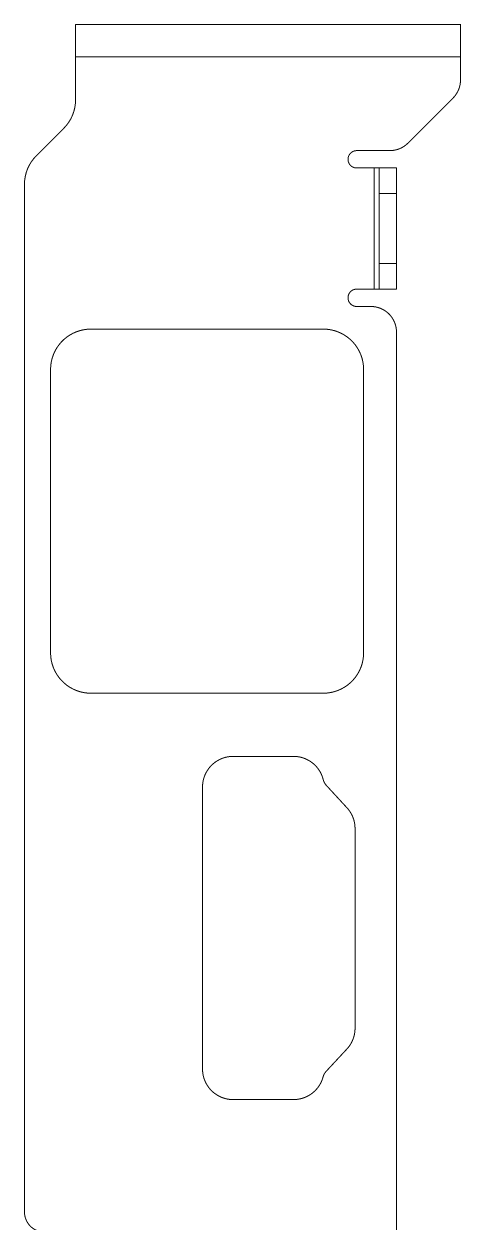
# Model space of a CAD drawing. Header units: millimetres. Extents: x 178 to 562, y 241 to 450.
# Drawn here: x 394.7 to 416.3, y 317.3 to 376.7 of the extents above; entities that cross this region are included whole.
import ezdxf

# ---------------------------------------------------------------- set-up
doc = ezdxf.new("R2010")
doc.units = ezdxf.units.MM
doc.layers.add('Mechanical1', color=6, linetype='Continuous')

msp = doc.modelspace()

# ---------------------------------------------------------------- linework, layer by layer
at = {"layer": 'Mechanical1', "const_width": 0.05}
for points in [[(397.226, 375.043), (397.226, 376.639)], [(397.226, 376.639), (416.286, 376.639)], [(416.286, 375.043), (416.286, 376.639)], [(397.226, 375.043), (416.286, 375.043)], [(397.226, 372.908), (397.226, 375.043)], [(416.286, 373.89), (416.286, 375.043)], [(413.683, 370.761), (415.914, 372.992)], [(395.282, 370.135), (396.641, 371.494)], [(411.146, 370.389), (412.785, 370.389)], [(411.146, 369.529), (412.006, 369.529)], [(412.006, 363.529), (412.006, 369.529)], [(412.006, 369.529), (412.256, 369.529)], [(412.256, 369.529), (413.116, 369.529)], [(412.256, 368.259), (412.256, 369.529)], [(413.116, 368.259), (413.116, 369.529)], [(394.696, 317.812), (394.696, 368.721)], [(412.256, 364.799), (412.256, 368.259)], [(412.256, 368.259), (413.116, 368.259)], [(413.116, 364.799), (413.116, 368.259)], [(412.256, 363.529), (412.256, 364.799)], [(412.256, 364.799), (413.116, 364.799)], [(413.116, 363.529), (413.116, 364.799)], [(411.146, 363.529), (412.006, 363.529)], [(412.006, 363.529), (412.256, 363.529)], [(412.256, 363.529), (413.116, 363.529)], [(411.146, 362.669), (411.846, 362.669)], [(397.988, 361.549), (409.488, 361.549)], [(413.116, 286.259), (413.116, 361.399)], [(395.988, 345.509), (395.988, 359.549)], [(411.488, 345.509), (411.488, 359.549)], [(397.988, 343.509), (409.488, 343.509)], [(404.413, 340.25), (404.437, 340.26)], [(404.437, 340.26), (404.459, 340.27)], [(404.459, 340.27), (404.481, 340.278)], [(404.852, 340.37), (404.877, 340.373)], [(404.877, 340.373), (404.899, 340.374)], [(404.899, 340.374), (404.92, 340.376)], [(404.92, 340.376), (404.94, 340.377)], [(404.94, 340.377), (404.958, 340.378)], [(404.958, 340.378), (404.976, 340.379)], [(404.976, 340.379), (404.992, 340.379)], [(404.992, 340.379), (405.007, 340.379)], [(405.007, 340.379), (405.023, 340.379)], [(405.023, 340.379), (408.021, 340.379)], [(408.021, 340.379), (408.042, 340.379)], [(408.042, 340.379), (408.064, 340.379)], [(408.064, 340.379), (408.085, 340.378)], [(408.085, 340.378), (408.108, 340.377)], [(408.879, 340.112), (408.9, 340.097)], [(408.9, 340.097), (408.918, 340.084)], [(408.918, 340.084), (408.937, 340.07)], [(403.632, 339.456), (403.643, 339.48)], [(403.85, 339.819), (403.866, 339.839)], [(403.866, 339.839), (403.882, 339.858)], [(403.882, 339.858), (403.897, 339.875)], [(403.897, 339.875), (403.912, 339.892)], [(403.912, 339.892), (403.926, 339.906)], [(403.926, 339.906), (403.94, 339.921)], [(403.94, 339.921), (403.954, 339.935)], [(403.972, 339.953), (403.986, 339.967)], [(403.986, 339.967), (404.001, 339.98)], [(404.001, 339.98), (404.018, 339.995)], [(404.018, 339.995), (404.035, 340.01)], [(404.035, 340.01), (404.054, 340.027)], [(404.054, 340.027), (404.073, 340.042)], [(408.981, 340.035), (408.998, 340.02)], [(408.998, 340.02), (409.017, 340.004)], [(403.513, 338.887), (403.514, 338.903)], [(403.514, 338.919), (403.515, 338.937)], [(403.514, 338.903), (403.514, 338.919)], [(403.515, 338.937), (403.516, 338.955)], [(403.516, 338.955), (403.517, 338.975)], [(403.517, 338.975), (403.518, 338.995)], [(403.518, 338.995), (403.52, 339.018)], [(403.52, 339.018), (403.523, 339.042)], [(403.614, 339.412), (403.623, 339.434)], [(403.623, 339.434), (403.632, 339.456)], [(409.463, 339.317), (409.47, 339.295)], [(409.47, 339.295), (409.476, 339.274)], [(409.476, 339.274), (409.481, 339.254)], [(409.481, 339.254), (409.486, 339.237)], [(409.648, 338.937), (410.664, 337.833)], [(403.513, 324.889), (403.513, 338.869)], [(411.063, 326.91), (411.063, 336.81)], [(409.639, 324.784), (410.66, 325.883)], [(403.513, 324.873), (403.514, 324.858)], [(403.514, 324.858), (403.514, 324.842)], [(403.514, 324.842), (403.515, 324.824)], [(403.515, 324.824), (403.515, 324.806)], [(403.515, 324.806), (403.517, 324.786)], [(403.517, 324.786), (403.518, 324.765)], [(403.518, 324.765), (403.52, 324.743)], [(403.52, 324.743), (403.523, 324.718)], [(403.614, 324.347), (403.623, 324.325)], [(403.623, 324.325), (403.632, 324.303)], [(403.632, 324.303), (403.643, 324.279)], [(409.453, 324.408), (409.46, 324.432)], [(409.46, 324.432), (409.467, 324.454)], [(409.467, 324.454), (409.473, 324.474)], [(409.473, 324.474), (409.478, 324.494)], [(403.85, 323.939), (403.866, 323.92)], [(403.866, 323.92), (403.882, 323.901)], [(403.882, 323.901), (403.897, 323.884)], [(403.897, 323.884), (403.912, 323.867)], [(403.912, 323.867), (403.926, 323.852)], [(403.926, 323.852), (403.94, 323.838)], [(403.957, 323.82), (403.972, 323.806)], [(403.972, 323.806), (403.986, 323.792)], [(403.986, 323.792), (404.001, 323.778)], [(404.001, 323.778), (404.018, 323.763)], [(404.018, 323.763), (404.035, 323.748)], [(404.035, 323.748), (404.054, 323.732)], [(404.054, 323.732), (404.073, 323.716)], [(404.413, 323.509), (404.437, 323.498)], [(404.437, 323.498), (404.459, 323.489)], [(404.459, 323.489), (404.481, 323.48)], [(408.87, 323.641), (408.891, 323.655)], [(408.891, 323.655), (408.911, 323.669)], [(408.948, 323.697), (408.966, 323.711)], [(408.966, 323.711), (408.983, 323.726)], [(408.983, 323.726), (409.002, 323.742)], [(404.85, 323.389), (404.875, 323.386)], [(404.875, 323.386), (404.897, 323.384)], [(404.897, 323.384), (404.917, 323.383)], [(404.917, 323.383), (404.938, 323.382)], [(404.938, 323.382), (404.956, 323.381)], [(404.956, 323.381), (404.974, 323.38)], [(404.974, 323.38), (404.989, 323.38)], [(404.989, 323.38), (405.005, 323.379)], [(405.005, 323.379), (405.023, 323.379)], [(405.023, 323.379), (408.021, 323.379)], [(408.021, 323.379), (408.034, 323.379)], [(408.034, 323.379), (408.055, 323.38)], [(408.055, 323.38), (408.078, 323.38)], [(408.078, 323.38), (408.103, 323.381)]]:
    msp.add_lwpolyline(points, dxfattribs=at)
at = {"layer": 'Mechanical1', "const_width": 0.025}
for points in [[(397.214, 376.639, 1), (397.239, 376.639, 1)], [(397.214, 376.639, 1), (397.239, 376.639, 1)], [(416.274, 376.639, 1), (416.299, 376.639, 1)], [(416.274, 376.639, 1), (416.299, 376.639, 1)], [(397.214, 375.043, 1), (397.239, 375.043, 1)], [(397.214, 375.043, 1), (397.239, 375.043, 1)], [(397.214, 375.043, 1), (397.239, 375.043, 1)], [(416.274, 375.043, 1), (416.299, 375.043, 1)], [(416.274, 375.043, 1), (416.299, 375.043, 1)], [(416.274, 375.043, 1), (416.299, 375.043, 1)], [(416.274, 373.89, 1), (416.299, 373.89, 1)], [(416.274, 373.89, 1), (416.299, 373.89, 1)], [(397.214, 372.908, 1), (397.239, 372.908, 1)], [(397.214, 372.908, 1), (397.239, 372.908, 1)], [(415.902, 372.992, 1), (415.927, 372.992, 1)], [(415.902, 372.992, 1), (415.927, 372.992, 1)], [(396.628, 371.494, 1), (396.653, 371.494, 1)], [(396.628, 371.494, 1), (396.653, 371.494, 1)], [(411.134, 370.389, 1), (411.159, 370.389, 1)], [(411.134, 370.389, 1), (411.159, 370.389, 1)], [(412.773, 370.389, 1), (412.798, 370.389, 1)], [(412.773, 370.389, 1), (412.798, 370.389, 1)], [(413.671, 370.761, 1), (413.696, 370.761, 1)], [(413.671, 370.761, 1), (413.696, 370.761, 1)], [(395.27, 370.135, 1), (395.295, 370.135, 1)], [(395.27, 370.135, 1), (395.295, 370.135, 1)], [(411.134, 369.529, 1), (411.159, 369.529, 1)], [(411.134, 369.529, 1), (411.159, 369.529, 1)], [(411.994, 369.529, 1), (412.019, 369.529, 1)], [(411.994, 369.529, 1), (412.019, 369.529, 1)], [(411.994, 369.529, 1), (412.019, 369.529, 1)], [(412.244, 369.529, 1), (412.269, 369.529, 1)], [(412.244, 369.529, 1), (412.269, 369.529, 1)], [(412.244, 369.529, 1), (412.269, 369.529, 1)], [(413.104, 369.529, 1), (413.129, 369.529, 1)], [(413.104, 369.529, 1), (413.129, 369.529, 1)], [(394.684, 368.721, 1), (394.709, 368.721, 1)], [(394.684, 368.721, 1), (394.709, 368.721, 1)], [(412.244, 368.259, 1), (412.269, 368.259, 1)], [(412.244, 368.259, 1), (412.269, 368.259, 1)], [(412.244, 368.259, 1), (412.269, 368.259, 1)], [(413.104, 368.259, 1), (413.129, 368.259, 1)], [(413.104, 368.259, 1), (413.129, 368.259, 1)], [(413.104, 368.259, 1), (413.129, 368.259, 1)], [(412.244, 364.799, 1), (412.269, 364.799, 1)], [(412.244, 364.799, 1), (412.269, 364.799, 1)], [(412.244, 364.799, 1), (412.269, 364.799, 1)], [(413.104, 364.799, 1), (413.129, 364.799, 1)], [(413.104, 364.799, 1), (413.129, 364.799, 1)], [(413.104, 364.799, 1), (413.129, 364.799, 1)], [(411.134, 363.529, 1), (411.159, 363.529, 1)], [(411.134, 363.529, 1), (411.159, 363.529, 1)], [(411.994, 363.529, 1), (412.019, 363.529, 1)], [(411.994, 363.529, 1), (412.019, 363.529, 1)], [(411.994, 363.529, 1), (412.019, 363.529, 1)], [(412.244, 363.529, 1), (412.269, 363.529, 1)], [(412.244, 363.529, 1), (412.269, 363.529, 1)], [(412.244, 363.529, 1), (412.269, 363.529, 1)], [(413.104, 363.529, 1), (413.129, 363.529, 1)], [(413.104, 363.529, 1), (413.129, 363.529, 1)], [(411.134, 362.669, 1), (411.159, 362.669, 1)], [(411.134, 362.669, 1), (411.159, 362.669, 1)], [(411.834, 362.669, 1), (411.859, 362.669, 1)], [(411.834, 362.669, 1), (411.859, 362.669, 1)], [(397.976, 361.549, 1), (398.001, 361.549, 1)], [(397.976, 361.549, 1), (398.001, 361.549, 1)], [(409.476, 361.549, 1), (409.501, 361.549, 1)], [(409.476, 361.549, 1), (409.501, 361.549, 1)], [(413.104, 361.399, 1), (413.129, 361.399, 1)], [(413.104, 361.399, 1), (413.129, 361.399, 1)], [(395.976, 359.549, 1), (396.001, 359.549, 1)], [(395.976, 359.549, 1), (396.001, 359.549, 1)], [(411.476, 359.549, 1), (411.501, 359.549, 1)], [(411.476, 359.549, 1), (411.501, 359.549, 1)], [(395.976, 345.509, 1), (396.001, 345.509, 1)], [(395.976, 345.509, 1), (396.001, 345.509, 1)], [(411.476, 345.509, 1), (411.501, 345.509, 1)], [(411.476, 345.509, 1), (411.501, 345.509, 1)], [(397.976, 343.509, 1), (398.001, 343.509, 1)], [(397.976, 343.509, 1), (398.001, 343.509, 1)], [(409.476, 343.509, 1), (409.501, 343.509, 1)], [(409.476, 343.509, 1), (409.501, 343.509, 1)], [(404.108, 340.079, 1), (404.133, 340.079, 1)], [(404.108, 340.079, 1), (404.133, 340.079, 1)], [(404.139, 340.101, 1), (404.164, 340.101, 1)], [(404.139, 340.101, 1), (404.164, 340.101, 1)], [(404.18, 340.129, 1), (404.205, 340.129, 1)], [(404.18, 340.129, 1), (404.205, 340.129, 1)], [(404.372, 340.237, 1), (404.397, 340.237, 1)], [(404.372, 340.237, 1), (404.397, 340.237, 1)], [(404.4, 340.25, 1), (404.425, 340.25, 1)], [(404.4, 340.25, 1), (404.425, 340.25, 1)], [(404.424, 340.26, 1), (404.449, 340.26, 1)], [(404.424, 340.26, 1), (404.449, 340.26, 1)], [(404.446, 340.27, 1), (404.471, 340.27, 1)], [(404.446, 340.27, 1), (404.471, 340.27, 1)], [(404.468, 340.278, 1), (404.493, 340.278, 1)], [(404.468, 340.278, 1), (404.493, 340.278, 1)], [(404.494, 340.289, 1), (404.519, 340.289, 1)], [(404.494, 340.289, 1), (404.519, 340.289, 1)], [(404.527, 340.3, 1), (404.552, 340.3, 1)], [(404.527, 340.3, 1), (404.552, 340.3, 1)], [(404.571, 340.315, 1), (404.596, 340.315, 1)], [(404.571, 340.315, 1), (404.596, 340.315, 1)], [(404.777, 340.362, 1), (404.802, 340.362, 1)], [(404.777, 340.362, 1), (404.802, 340.362, 1)], [(404.811, 340.367, 1), (404.836, 340.367, 1)], [(404.811, 340.367, 1), (404.836, 340.367, 1)], [(404.84, 340.37, 1), (404.865, 340.37, 1)], [(404.84, 340.37, 1), (404.865, 340.37, 1)], [(404.864, 340.373, 1), (404.889, 340.373, 1)], [(404.864, 340.373, 1), (404.889, 340.373, 1)], [(404.887, 340.374, 1), (404.912, 340.374, 1)], [(404.887, 340.374, 1), (404.912, 340.374, 1)], [(404.907, 340.376, 1), (404.932, 340.376, 1)], [(404.907, 340.376, 1), (404.932, 340.376, 1)], [(404.927, 340.377, 1), (404.952, 340.377, 1)], [(404.927, 340.377, 1), (404.952, 340.377, 1)], [(404.945, 340.378, 1), (404.97, 340.378, 1)], [(404.945, 340.378, 1), (404.97, 340.378, 1)], [(404.963, 340.379, 1), (404.988, 340.379, 1)], [(404.963, 340.379, 1), (404.988, 340.379, 1)], [(404.979, 340.379, 1), (405.004, 340.379, 1)], [(404.979, 340.379, 1), (405.004, 340.379, 1)], [(404.995, 340.379, 1), (405.02, 340.379, 1)], [(404.995, 340.379, 1), (405.02, 340.379, 1)], [(405.011, 340.379, 1), (405.036, 340.379, 1)], [(405.011, 340.379, 1), (405.036, 340.379, 1)], [(408.009, 340.379, 1), (408.034, 340.379, 1)], [(408.009, 340.379, 1), (408.034, 340.379, 1)], [(408.03, 340.379, 1), (408.055, 340.379, 1)], [(408.03, 340.379, 1), (408.055, 340.379, 1)], [(408.051, 340.379, 1), (408.076, 340.379, 1)], [(408.051, 340.379, 1), (408.076, 340.379, 1)], [(408.072, 340.378, 1), (408.097, 340.378, 1)], [(408.072, 340.378, 1), (408.097, 340.378, 1)], [(408.095, 340.377, 1), (408.12, 340.377, 1)], [(408.095, 340.377, 1), (408.12, 340.377, 1)], [(408.122, 340.375, 1), (408.147, 340.375, 1)], [(408.122, 340.375, 1), (408.147, 340.375, 1)], [(408.153, 340.373, 1), (408.178, 340.373, 1)], [(408.153, 340.373, 1), (408.178, 340.373, 1)], [(408.19, 340.369, 1), (408.215, 340.369, 1)], [(408.19, 340.369, 1), (408.215, 340.369, 1)], [(408.241, 340.362, 1), (408.266, 340.362, 1)], [(408.241, 340.362, 1), (408.266, 340.362, 1)], [(408.443, 340.316, 1), (408.468, 340.316, 1)], [(408.443, 340.316, 1), (408.468, 340.316, 1)], [(408.479, 340.304, 1), (408.504, 340.304, 1)], [(408.479, 340.304, 1), (408.504, 340.304, 1)], [(408.505, 340.295, 1), (408.53, 340.295, 1)], [(408.505, 340.295, 1), (408.53, 340.295, 1)], [(408.535, 340.284, 1), (408.56, 340.284, 1)], [(408.535, 340.284, 1), (408.56, 340.284, 1)], [(408.575, 340.269, 1), (408.6, 340.269, 1)], [(408.575, 340.269, 1), (408.6, 340.269, 1)], [(408.788, 340.162, 1), (408.813, 340.162, 1)], [(408.788, 340.162, 1), (408.813, 340.162, 1)], [(408.818, 340.144, 1), (408.843, 340.144, 1)], [(408.818, 340.144, 1), (408.843, 340.144, 1)], [(408.844, 340.127, 1), (408.869, 340.127, 1)], [(408.844, 340.127, 1), (408.869, 340.127, 1)], [(408.867, 340.112, 1), (408.892, 340.112, 1)], [(408.867, 340.112, 1), (408.892, 340.112, 1)], [(408.887, 340.097, 1), (408.912, 340.097, 1)], [(408.887, 340.097, 1), (408.912, 340.097, 1)], [(408.906, 340.084, 1), (408.931, 340.084, 1)], [(408.906, 340.084, 1), (408.931, 340.084, 1)], [(408.924, 340.07, 1), (408.949, 340.07, 1)], [(408.924, 340.07, 1), (408.949, 340.07, 1)], [(403.63, 339.48, 1), (403.655, 339.48, 1)], [(403.63, 339.48, 1), (403.655, 339.48, 1)], [(403.643, 339.508, 1), (403.668, 339.508, 1)], [(403.643, 339.508, 1), (403.668, 339.508, 1)], [(403.662, 339.547, 1), (403.687, 339.547, 1)], [(403.662, 339.547, 1), (403.687, 339.547, 1)], [(403.779, 339.741, 1), (403.804, 339.741, 1)], [(403.779, 339.741, 1), (403.804, 339.741, 1)], [(403.801, 339.772, 1), (403.826, 339.772, 1)], [(403.801, 339.772, 1), (403.826, 339.772, 1)], [(403.821, 339.798, 1), (403.846, 339.798, 1)], [(403.821, 339.798, 1), (403.846, 339.798, 1)], [(403.838, 339.819, 1), (403.863, 339.819, 1)], [(403.838, 339.819, 1), (403.863, 339.819, 1)], [(403.854, 339.839, 1), (403.879, 339.839, 1)], [(403.854, 339.839, 1), (403.879, 339.839, 1)], [(403.87, 339.858, 1), (403.895, 339.858, 1)], [(403.87, 339.858, 1), (403.895, 339.858, 1)], [(403.885, 339.875, 1), (403.91, 339.875, 1)], [(403.885, 339.875, 1), (403.91, 339.875, 1)], [(403.9, 339.892, 1), (403.925, 339.892, 1)], [(403.9, 339.892, 1), (403.925, 339.892, 1)], [(403.913, 339.906, 1), (403.938, 339.906, 1)], [(403.913, 339.906, 1), (403.938, 339.906, 1)], [(403.927, 339.921, 1), (403.952, 339.921, 1)], [(403.927, 339.921, 1), (403.952, 339.921, 1)], [(403.941, 339.935, 1), (403.966, 339.935, 1)], [(403.941, 339.935, 1), (403.966, 339.935, 1)], [(403.959, 339.953, 1), (403.984, 339.953, 1)], [(403.959, 339.953, 1), (403.984, 339.953, 1)], [(403.974, 339.967, 1), (403.999, 339.967, 1)], [(403.974, 339.967, 1), (403.999, 339.967, 1)], [(403.988, 339.98, 1), (404.013, 339.98, 1)], [(403.988, 339.98, 1), (404.013, 339.98, 1)], [(404.005, 339.995, 1), (404.03, 339.995, 1)], [(404.005, 339.995, 1), (404.03, 339.995, 1)], [(404.022, 340.01, 1), (404.047, 340.01, 1)], [(404.022, 340.01, 1), (404.047, 340.01, 1)], [(404.041, 340.027, 1), (404.066, 340.027, 1)], [(404.041, 340.027, 1), (404.066, 340.027, 1)], [(404.061, 340.042, 1), (404.086, 340.042, 1)], [(404.061, 340.042, 1), (404.086, 340.042, 1)], [(404.082, 340.059, 1), (404.107, 340.059, 1)], [(404.082, 340.059, 1), (404.107, 340.059, 1)], [(408.968, 340.035, 1), (408.993, 340.035, 1)], [(408.968, 340.035, 1), (408.993, 340.035, 1)], [(408.986, 340.02, 1), (409.011, 340.02, 1)], [(408.986, 340.02, 1), (409.011, 340.02, 1)], [(409.005, 340.004, 1), (409.03, 340.004, 1)], [(409.005, 340.004, 1), (409.03, 340.004, 1)], [(409.025, 339.986, 1), (409.05, 339.986, 1)], [(409.025, 339.986, 1), (409.05, 339.986, 1)], [(409.048, 339.965, 1), (409.073, 339.965, 1)], [(409.048, 339.965, 1), (409.073, 339.965, 1)], [(409.073, 339.94, 1), (409.098, 339.94, 1)], [(409.073, 339.94, 1), (409.098, 339.94, 1)], [(409.106, 339.906, 1), (409.131, 339.906, 1)], [(409.106, 339.906, 1), (409.131, 339.906, 1)], [(409.251, 339.726, 1), (409.276, 339.726, 1)], [(409.251, 339.726, 1), (409.276, 339.726, 1)], [(409.27, 339.7, 1), (409.295, 339.7, 1)], [(409.27, 339.7, 1), (409.295, 339.7, 1)], [(409.285, 339.676, 1), (409.31, 339.676, 1)], [(409.285, 339.676, 1), (409.31, 339.676, 1)], [(409.304, 339.646, 1), (409.329, 339.646, 1)], [(409.304, 339.646, 1), (409.329, 339.646, 1)], [(409.328, 339.603, 1), (409.353, 339.603, 1)], [(409.328, 339.603, 1), (409.353, 339.603, 1)], [(403.501, 338.887, 1), (403.526, 338.887, 1)], [(403.501, 338.887, 1), (403.526, 338.887, 1)], [(403.502, 338.919, 1), (403.527, 338.919, 1)], [(403.502, 338.919, 1), (403.527, 338.919, 1)], [(403.501, 338.903, 1), (403.526, 338.903, 1)], [(403.501, 338.903, 1), (403.526, 338.903, 1)], [(403.502, 338.937, 1), (403.527, 338.937, 1)], [(403.502, 338.937, 1), (403.527, 338.937, 1)], [(403.503, 338.955, 1), (403.528, 338.955, 1)], [(403.503, 338.955, 1), (403.528, 338.955, 1)], [(403.504, 338.975, 1), (403.529, 338.975, 1)], [(403.504, 338.975, 1), (403.529, 338.975, 1)], [(403.506, 338.995, 1), (403.531, 338.995, 1)], [(403.506, 338.995, 1), (403.531, 338.995, 1)], [(403.508, 339.018, 1), (403.533, 339.018, 1)], [(403.508, 339.018, 1), (403.533, 339.018, 1)], [(403.51, 339.042, 1), (403.535, 339.042, 1)], [(403.51, 339.042, 1), (403.535, 339.042, 1)], [(403.514, 339.071, 1), (403.539, 339.071, 1)], [(403.514, 339.071, 1), (403.539, 339.071, 1)], [(403.519, 339.105, 1), (403.544, 339.105, 1)], [(403.519, 339.105, 1), (403.544, 339.105, 1)], [(403.527, 339.152, 1), (403.552, 339.152, 1)], [(403.527, 339.152, 1), (403.552, 339.152, 1)], [(403.579, 339.35, 1), (403.604, 339.35, 1)], [(403.579, 339.35, 1), (403.604, 339.35, 1)], [(403.591, 339.383, 1), (403.616, 339.383, 1)], [(403.591, 339.383, 1), (403.616, 339.383, 1)], [(403.602, 339.412, 1), (403.627, 339.412, 1)], [(403.602, 339.412, 1), (403.627, 339.412, 1)], [(403.61, 339.434, 1), (403.635, 339.434, 1)], [(403.61, 339.434, 1), (403.635, 339.434, 1)], [(403.62, 339.456, 1), (403.645, 339.456, 1)], [(403.62, 339.456, 1), (403.645, 339.456, 1)], [(409.421, 339.405, 1), (409.446, 339.405, 1)], [(409.421, 339.405, 1), (409.446, 339.405, 1)], [(409.433, 339.37, 1), (409.458, 339.37, 1)], [(409.433, 339.37, 1), (409.458, 339.37, 1)], [(409.443, 339.343, 1), (409.468, 339.343, 1)], [(409.443, 339.343, 1), (409.468, 339.343, 1)], [(409.451, 339.317, 1), (409.476, 339.317, 1)], [(409.451, 339.317, 1), (409.476, 339.317, 1)], [(409.457, 339.295, 1), (409.482, 339.295, 1)], [(409.457, 339.295, 1), (409.482, 339.295, 1)], [(409.463, 339.274, 1), (409.488, 339.274, 1)], [(409.463, 339.274, 1), (409.488, 339.274, 1)], [(409.469, 339.254, 1), (409.494, 339.254, 1)], [(409.469, 339.254, 1), (409.494, 339.254, 1)], [(409.473, 339.237, 1), (409.498, 339.237, 1)], [(409.473, 339.237, 1), (409.498, 339.237, 1)], [(409.483, 339.2, 1), (409.508, 339.2, 1)], [(409.483, 339.2, 1), (409.508, 339.2, 1)], [(409.635, 338.937, 1), (409.66, 338.937, 1)], [(409.635, 338.937, 1), (409.66, 338.937, 1)], [(403.501, 338.869, 1), (403.526, 338.869, 1)], [(403.501, 338.869, 1), (403.526, 338.869, 1)], [(410.651, 337.833, 1), (410.676, 337.833, 1)], [(410.651, 337.833, 1), (410.676, 337.833, 1)], [(410.679, 337.803, 1), (410.704, 337.803, 1)], [(410.679, 337.803, 1), (410.704, 337.803, 1)], [(410.716, 337.759, 1), (410.741, 337.759, 1)], [(410.716, 337.759, 1), (410.741, 337.759, 1)], [(410.842, 337.577, 1), (410.867, 337.577, 1)], [(410.842, 337.577, 1), (410.867, 337.577, 1)], [(410.928, 337.407, 1), (410.953, 337.407, 1)], [(410.928, 337.407, 1), (410.953, 337.407, 1)], [(410.943, 337.371, 1), (410.968, 337.371, 1)], [(410.943, 337.371, 1), (410.968, 337.371, 1)], [(410.966, 337.31, 1), (410.991, 337.31, 1)], [(410.966, 337.31, 1), (410.991, 337.31, 1)], [(410.984, 337.254, 1), (411.009, 337.254, 1)], [(410.984, 337.254, 1), (411.009, 337.254, 1)], [(411.028, 337.071, 1), (411.053, 337.071, 1)], [(411.028, 337.071, 1), (411.053, 337.071, 1)], [(411.05, 336.848, 1), (411.075, 336.848, 1)], [(411.05, 336.848, 1), (411.075, 336.848, 1)], [(411.051, 336.81, 1), (411.076, 336.81, 1)], [(411.051, 336.81, 1), (411.076, 336.81, 1)], [(411.017, 326.591, 1), (411.042, 326.591, 1)], [(411.017, 326.591, 1), (411.042, 326.591, 1)], [(411.048, 326.812, 1), (411.073, 326.812, 1)], [(411.048, 326.812, 1), (411.073, 326.812, 1)], [(411.051, 326.91, 1), (411.076, 326.91, 1)], [(411.051, 326.91, 1), (411.076, 326.91, 1)], [(411.05, 326.869, 1), (411.075, 326.869, 1)], [(411.05, 326.869, 1), (411.075, 326.869, 1)], [(410.647, 325.883, 1), (410.672, 325.883, 1)], [(410.647, 325.883, 1), (410.672, 325.883, 1)], [(410.674, 325.913, 1), (410.699, 325.913, 1)], [(410.674, 325.913, 1), (410.699, 325.913, 1)], [(410.807, 326.088, 1), (410.832, 326.088, 1)], [(410.807, 326.088, 1), (410.832, 326.088, 1)], [(410.903, 326.259, 1), (410.928, 326.259, 1)], [(410.903, 326.259, 1), (410.928, 326.259, 1)], [(410.927, 326.311, 1), (410.952, 326.311, 1)], [(410.927, 326.311, 1), (410.952, 326.311, 1)], [(410.951, 326.37, 1), (410.976, 326.37, 1)], [(410.951, 326.37, 1), (410.976, 326.37, 1)], [(410.964, 326.407, 1), (410.989, 326.407, 1)], [(410.964, 326.407, 1), (410.989, 326.407, 1)], [(403.501, 324.889, 1), (403.526, 324.889, 1)], [(403.501, 324.889, 1), (403.526, 324.889, 1)], [(403.501, 324.873, 1), (403.526, 324.873, 1)], [(403.501, 324.873, 1), (403.526, 324.873, 1)], [(403.501, 324.858, 1), (403.526, 324.858, 1)], [(403.501, 324.858, 1), (403.526, 324.858, 1)], [(403.501, 324.842, 1), (403.526, 324.842, 1)], [(403.501, 324.842, 1), (403.526, 324.842, 1)], [(403.502, 324.824, 1), (403.527, 324.824, 1)], [(403.502, 324.824, 1), (403.527, 324.824, 1)], [(403.503, 324.806, 1), (403.528, 324.806, 1)], [(403.503, 324.806, 1), (403.528, 324.806, 1)], [(403.504, 324.786, 1), (403.529, 324.786, 1)], [(403.504, 324.786, 1), (403.529, 324.786, 1)], [(403.506, 324.765, 1), (403.531, 324.765, 1)], [(403.506, 324.765, 1), (403.531, 324.765, 1)], [(403.508, 324.743, 1), (403.533, 324.743, 1)], [(403.508, 324.743, 1), (403.533, 324.743, 1)], [(403.51, 324.718, 1), (403.535, 324.718, 1)], [(403.51, 324.718, 1), (403.535, 324.718, 1)], [(403.514, 324.689, 1), (403.539, 324.689, 1)], [(403.514, 324.689, 1), (403.539, 324.689, 1)], [(403.518, 324.656, 1), (403.543, 324.656, 1)], [(403.518, 324.656, 1), (403.543, 324.656, 1)], [(409.598, 324.751, 1), (409.623, 324.751, 1)], [(409.598, 324.751, 1), (409.623, 324.751, 1)], [(409.627, 324.784, 1), (409.652, 324.784, 1)], [(409.627, 324.784, 1), (409.652, 324.784, 1)], [(403.565, 324.45, 1), (403.59, 324.45, 1)], [(403.565, 324.45, 1), (403.59, 324.45, 1)], [(403.58, 324.406, 1), (403.605, 324.406, 1)], [(403.58, 324.406, 1), (403.605, 324.406, 1)], [(403.592, 324.373, 1), (403.617, 324.373, 1)], [(403.592, 324.373, 1), (403.617, 324.373, 1)], [(403.602, 324.347, 1), (403.627, 324.347, 1)], [(403.602, 324.347, 1), (403.627, 324.347, 1)], [(403.61, 324.325, 1), (403.635, 324.325, 1)], [(403.61, 324.325, 1), (403.635, 324.325, 1)], [(403.62, 324.303, 1), (403.645, 324.303, 1)], [(403.62, 324.303, 1), (403.645, 324.303, 1)], [(403.63, 324.279, 1), (403.655, 324.279, 1)], [(403.63, 324.279, 1), (403.655, 324.279, 1)], [(403.643, 324.25, 1), (403.668, 324.25, 1)], [(403.643, 324.25, 1), (403.668, 324.25, 1)], [(403.751, 324.058, 1), (403.776, 324.058, 1)], [(403.751, 324.058, 1), (403.776, 324.058, 1)], [(409.261, 324.046, 1), (409.286, 324.046, 1)], [(409.261, 324.046, 1), (409.286, 324.046, 1)], [(409.277, 324.07, 1), (409.302, 324.07, 1)], [(409.277, 324.07, 1), (409.302, 324.07, 1)], [(409.299, 324.105, 1), (409.324, 324.105, 1)], [(409.299, 324.105, 1), (409.324, 324.105, 1)], [(409.381, 324.26, 1), (409.406, 324.26, 1)], [(409.381, 324.26, 1), (409.406, 324.26, 1)], [(409.406, 324.316, 1), (409.431, 324.316, 1)], [(409.406, 324.316, 1), (409.431, 324.316, 1)], [(409.42, 324.353, 1), (409.445, 324.353, 1)], [(409.42, 324.353, 1), (409.445, 324.353, 1)], [(409.431, 324.383, 1), (409.456, 324.383, 1)], [(409.431, 324.383, 1), (409.456, 324.383, 1)], [(409.44, 324.408, 1), (409.465, 324.408, 1)], [(409.44, 324.408, 1), (409.465, 324.408, 1)], [(409.448, 324.432, 1), (409.473, 324.432, 1)], [(409.448, 324.432, 1), (409.473, 324.432, 1)], [(409.454, 324.454, 1), (409.479, 324.454, 1)], [(409.454, 324.454, 1), (409.479, 324.454, 1)], [(409.46, 324.474, 1), (409.485, 324.474, 1)], [(409.46, 324.474, 1), (409.485, 324.474, 1)], [(409.466, 324.494, 1), (409.491, 324.494, 1)], [(409.466, 324.494, 1), (409.491, 324.494, 1)], [(403.779, 324.017, 1), (403.804, 324.017, 1)], [(403.779, 324.017, 1), (403.804, 324.017, 1)], [(403.801, 323.987, 1), (403.826, 323.987, 1)], [(403.801, 323.987, 1), (403.826, 323.987, 1)], [(403.821, 323.961, 1), (403.846, 323.961, 1)], [(403.821, 323.961, 1), (403.846, 323.961, 1)], [(403.838, 323.939, 1), (403.863, 323.939, 1)], [(403.838, 323.939, 1), (403.863, 323.939, 1)], [(403.854, 323.92, 1), (403.879, 323.92, 1)], [(403.854, 323.92, 1), (403.879, 323.92, 1)], [(403.87, 323.901, 1), (403.895, 323.901, 1)], [(403.87, 323.901, 1), (403.895, 323.901, 1)], [(403.885, 323.884, 1), (403.91, 323.884, 1)], [(403.885, 323.884, 1), (403.91, 323.884, 1)], [(403.9, 323.867, 1), (403.925, 323.867, 1)], [(403.9, 323.867, 1), (403.925, 323.867, 1)], [(403.913, 323.852, 1), (403.938, 323.852, 1)], [(403.913, 323.852, 1), (403.938, 323.852, 1)], [(403.927, 323.838, 1), (403.952, 323.838, 1)], [(403.927, 323.838, 1), (403.952, 323.838, 1)], [(403.945, 323.82, 1), (403.97, 323.82, 1)], [(403.945, 323.82, 1), (403.97, 323.82, 1)], [(403.959, 323.806, 1), (403.984, 323.806, 1)], [(403.959, 323.806, 1), (403.984, 323.806, 1)], [(403.974, 323.792, 1), (403.999, 323.792, 1)], [(403.974, 323.792, 1), (403.999, 323.792, 1)], [(403.988, 323.778, 1), (404.013, 323.778, 1)], [(403.988, 323.778, 1), (404.013, 323.778, 1)], [(404.005, 323.763, 1), (404.03, 323.763, 1)], [(404.005, 323.763, 1), (404.03, 323.763, 1)], [(404.022, 323.748, 1), (404.047, 323.748, 1)], [(404.022, 323.748, 1), (404.047, 323.748, 1)], [(404.041, 323.732, 1), (404.066, 323.732, 1)], [(404.041, 323.732, 1), (404.066, 323.732, 1)], [(404.061, 323.716, 1), (404.086, 323.716, 1)], [(404.061, 323.716, 1), (404.086, 323.716, 1)], [(404.082, 323.699, 1), (404.107, 323.699, 1)], [(404.082, 323.699, 1), (404.107, 323.699, 1)], [(404.108, 323.679, 1), (404.133, 323.679, 1)], [(404.108, 323.679, 1), (404.133, 323.679, 1)], [(404.139, 323.658, 1), (404.164, 323.658, 1)], [(404.139, 323.658, 1), (404.164, 323.658, 1)], [(404.333, 323.541, 1), (404.358, 323.541, 1)], [(404.333, 323.541, 1), (404.358, 323.541, 1)], [(404.372, 323.522, 1), (404.397, 323.522, 1)], [(404.372, 323.522, 1), (404.397, 323.522, 1)], [(404.4, 323.509, 1), (404.425, 323.509, 1)], [(404.4, 323.509, 1), (404.425, 323.509, 1)], [(404.424, 323.498, 1), (404.449, 323.498, 1)], [(404.424, 323.498, 1), (404.449, 323.498, 1)], [(404.446, 323.489, 1), (404.471, 323.489, 1)], [(404.446, 323.489, 1), (404.471, 323.489, 1)], [(404.468, 323.48, 1), (404.493, 323.48, 1)], [(404.468, 323.48, 1), (404.493, 323.48, 1)], [(404.497, 323.469, 1), (404.522, 323.469, 1)], [(404.497, 323.469, 1), (404.522, 323.469, 1)], [(404.53, 323.458, 1), (404.555, 323.458, 1)], [(404.53, 323.458, 1), (404.555, 323.458, 1)], [(408.474, 323.453, 1), (408.499, 323.453, 1)], [(408.474, 323.453, 1), (408.499, 323.453, 1)], [(408.501, 323.462, 1), (408.526, 323.462, 1)], [(408.501, 323.462, 1), (408.526, 323.462, 1)], [(408.53, 323.472, 1), (408.555, 323.472, 1)], [(408.53, 323.472, 1), (408.555, 323.472, 1)], [(408.734, 323.565, 1), (408.759, 323.565, 1)], [(408.734, 323.565, 1), (408.759, 323.565, 1)], [(408.776, 323.589, 1), (408.801, 323.589, 1)], [(408.776, 323.589, 1), (408.801, 323.589, 1)], [(408.808, 323.608, 1), (408.833, 323.608, 1)], [(408.808, 323.608, 1), (408.833, 323.608, 1)], [(408.834, 323.625, 1), (408.859, 323.625, 1)], [(408.834, 323.625, 1), (408.859, 323.625, 1)], [(408.858, 323.641, 1), (408.883, 323.641, 1)], [(408.858, 323.641, 1), (408.883, 323.641, 1)], [(408.878, 323.655, 1), (408.903, 323.655, 1)], [(408.878, 323.655, 1), (408.903, 323.655, 1)], [(408.898, 323.669, 1), (408.923, 323.669, 1)], [(408.898, 323.669, 1), (408.923, 323.669, 1)], [(408.936, 323.697, 1), (408.961, 323.697, 1)], [(408.936, 323.697, 1), (408.961, 323.697, 1)], [(408.953, 323.711, 1), (408.978, 323.711, 1)], [(408.953, 323.711, 1), (408.978, 323.711, 1)], [(408.971, 323.726, 1), (408.996, 323.726, 1)], [(408.971, 323.726, 1), (408.996, 323.726, 1)], [(408.99, 323.742, 1), (409.015, 323.742, 1)], [(408.99, 323.742, 1), (409.015, 323.742, 1)], [(409.01, 323.759, 1), (409.035, 323.759, 1)], [(409.01, 323.759, 1), (409.035, 323.759, 1)], [(409.033, 323.78, 1), (409.058, 323.78, 1)], [(409.033, 323.78, 1), (409.058, 323.78, 1)], [(409.058, 323.804, 1), (409.083, 323.804, 1)], [(409.058, 323.804, 1), (409.083, 323.804, 1)], [(409.218, 323.986, 1), (409.243, 323.986, 1)], [(409.218, 323.986, 1), (409.243, 323.986, 1)], [(409.243, 324.02, 1), (409.268, 324.02, 1)], [(409.243, 324.02, 1), (409.268, 324.02, 1)], [(404.728, 323.405, 1), (404.753, 323.405, 1)], [(404.728, 323.405, 1), (404.753, 323.405, 1)], [(404.775, 323.397, 1), (404.8, 323.397, 1)], [(404.775, 323.397, 1), (404.8, 323.397, 1)], [(404.809, 323.392, 1), (404.834, 323.392, 1)], [(404.809, 323.392, 1), (404.834, 323.392, 1)], [(404.838, 323.389, 1), (404.863, 323.389, 1)], [(404.838, 323.389, 1), (404.863, 323.389, 1)], [(404.862, 323.386, 1), (404.887, 323.386, 1)], [(404.862, 323.386, 1), (404.887, 323.386, 1)], [(404.885, 323.384, 1), (404.91, 323.384, 1)], [(404.885, 323.384, 1), (404.91, 323.384, 1)], [(404.905, 323.383, 1), (404.93, 323.383, 1)], [(404.905, 323.383, 1), (404.93, 323.383, 1)], [(404.925, 323.382, 1), (404.95, 323.382, 1)], [(404.925, 323.382, 1), (404.95, 323.382, 1)], [(404.943, 323.381, 1), (404.968, 323.381, 1)], [(404.943, 323.381, 1), (404.968, 323.381, 1)], [(404.961, 323.38, 1), (404.986, 323.38, 1)], [(404.961, 323.38, 1), (404.986, 323.38, 1)], [(404.977, 323.38, 1), (405.002, 323.38, 1)], [(404.977, 323.38, 1), (405.002, 323.38, 1)], [(404.993, 323.379, 1), (405.018, 323.379, 1)], [(404.993, 323.379, 1), (405.018, 323.379, 1)], [(405.011, 323.379, 1), (405.036, 323.379, 1)], [(405.011, 323.379, 1), (405.036, 323.379, 1)], [(408.009, 323.379, 1), (408.034, 323.379, 1)], [(408.009, 323.379, 1), (408.034, 323.379, 1)], [(408.022, 323.379, 1), (408.047, 323.379, 1)], [(408.022, 323.379, 1), (408.047, 323.379, 1)], [(408.043, 323.38, 1), (408.068, 323.38, 1)], [(408.043, 323.38, 1), (408.068, 323.38, 1)], [(408.066, 323.38, 1), (408.091, 323.38, 1)], [(408.066, 323.38, 1), (408.091, 323.38, 1)], [(408.09, 323.381, 1), (408.115, 323.381, 1)], [(408.09, 323.381, 1), (408.115, 323.381, 1)], [(408.117, 323.383, 1), (408.142, 323.383, 1)], [(408.117, 323.383, 1), (408.142, 323.383, 1)], [(408.147, 323.385, 1), (408.172, 323.385, 1)], [(408.147, 323.385, 1), (408.172, 323.385, 1)], [(408.183, 323.389, 1), (408.208, 323.389, 1)], [(408.183, 323.389, 1), (408.208, 323.389, 1)], [(408.388, 323.428, 1), (408.413, 323.428, 1)], [(408.388, 323.428, 1), (408.413, 323.428, 1)], [(408.439, 323.442, 1), (408.464, 323.442, 1)], [(408.439, 323.442, 1), (408.464, 323.442, 1)], [(394.684, 317.812, 1), (394.709, 317.812, 1)], [(394.684, 317.812, 1), (394.709, 317.812, 1)]]:
    msp.add_lwpolyline(points, format="xyb", close=True, dxfattribs=at)
at = {"layer": 'Mechanical1', "const_width": 0.05}
for points in [[(416.286, 373.89, -0.198912), (415.914, 372.992)], [(397.226, 372.908, -0.198912), (396.641, 371.494)], [(411.146, 369.529, -1), (411.146, 370.389)], [(413.683, 370.761, -0.198912), (412.785, 370.389)], [(394.696, 368.721, -0.198912), (395.282, 370.135)], [(411.146, 362.669, -1), (411.146, 363.529)], [(411.846, 362.669, -0.414214), (413.116, 361.399)], [(395.988, 359.549, -0.414214), (397.988, 361.549)], [(409.488, 361.549, -0.414214), (411.488, 359.549)], [(397.988, 343.509, -0.414214), (395.988, 345.509)], [(411.488, 345.509, -0.414214), (409.488, 343.509)], [(404.095, 340.059, -0.005297), (404.121, 340.079)], [(404.121, 340.079, -0.006035), (404.151, 340.101)], [(404.151, 340.101, -0.007937), (404.192, 340.129)], [(404.192, 340.129, -0.034857), (404.384, 340.237)], [(404.384, 340.237, -0.005038), (404.413, 340.25)], [(404.481, 340.278, -0.004742), (404.507, 340.289)], [(404.507, 340.289, -0.005948), (404.54, 340.3)], [(404.54, 340.3, -0.00795), (404.584, 340.315)], [(404.584, 340.315, -0.036665), (404.79, 340.362)], [(404.79, 340.362, -0.005739), (404.823, 340.367)], [(404.823, 340.367, -0.004918), (404.852, 340.37)], [(408.108, 340.377, -0.004427), (408.135, 340.375)], [(408.135, 340.375, -0.005113), (408.166, 340.373)], [(408.166, 340.373, -0.006136), (408.202, 340.369)], [(408.202, 340.369, -0.008824), (408.254, 340.362)], [(408.254, 340.362, -0.035316), (408.455, 340.316)], [(408.455, 340.316, -0.00632), (408.491, 340.304)], [(408.491, 340.304, -0.004637), (408.518, 340.295)], [(408.518, 340.295, -0.005271), (408.548, 340.284)], [(408.548, 340.284, -0.006888), (408.587, 340.269)], [(408.587, 340.269, -0.038286), (408.8, 340.162)], [(408.8, 340.162, -0.005788), (408.831, 340.144)], [(408.831, 340.144, -0.005167), (408.857, 340.127)], [(408.857, 340.127, -0.004529), (408.879, 340.112)], [(408.937, 340.07, -0.009784), (408.981, 340.035)], [(403.643, 339.48, -0.005038), (403.656, 339.508)], [(403.656, 339.508, -0.006951), (403.675, 339.547)], [(403.675, 339.547, -0.035843), (403.792, 339.741)], [(403.792, 339.741, -0.006035), (403.814, 339.772)], [(403.814, 339.772, -0.005297), (403.833, 339.798)], [(403.833, 339.798, -0.004536), (403.85, 339.819)], [(403.954, 339.935, -0.004466), (403.972, 339.953)], [(404.073, 340.042, -0.004536), (404.095, 340.059)], [(409.017, 340.004, -0.004529), (409.037, 339.986)], [(409.037, 339.986, -0.005167), (409.06, 339.965)], [(409.06, 339.965, -0.005788), (409.085, 339.94)], [(409.085, 339.94, -0.007733), (409.119, 339.906)], [(409.119, 339.906, -0.037115), (409.264, 339.726)], [(409.264, 339.726, -0.00527), (409.282, 339.7)], [(409.282, 339.7, -0.004636), (409.297, 339.676)], [(409.297, 339.676, -0.005986), (409.316, 339.646)], [(409.316, 339.646, -0.008338), (409.341, 339.603)], [(409.341, 339.603, -0.037455), (409.433, 339.405)], [(403.513, 338.869, -0.002767), (403.513, 338.887)], [(403.523, 339.042, -0.004922), (403.526, 339.071)], [(403.526, 339.071, -0.005744), (403.531, 339.105)], [(403.531, 339.105, -0.008141), (403.539, 339.152)], [(403.539, 339.152, -0.035685), (403.592, 339.35)], [(403.592, 339.35, -0.005949), (403.603, 339.383)], [(403.603, 339.383, -0.005138), (403.614, 339.412)], [(409.433, 339.405, -0.006126), (409.446, 339.37)], [(409.446, 339.37, -0.004785), (409.455, 339.343)], [(409.455, 339.343, -0.004421), (409.463, 339.317)], [(409.496, 339.2, -0.013749), (409.486, 339.237)], [(409.648, 338.937, -0.111263), (409.496, 339.2)], [(410.664, 337.833, -0.006739), (410.691, 337.803)], [(410.691, 337.803, -0.009564), (410.729, 337.759)], [(410.729, 337.759, -0.036901), (410.854, 337.577)], [(410.854, 337.577, -0.031309), (410.94, 337.407)], [(410.94, 337.407, -0.006467), (410.955, 337.371)], [(410.955, 337.371, -0.010876), (410.978, 337.31)], [(410.978, 337.31, -0.009776), (410.997, 337.254)], [(410.997, 337.254, -0.031013), (411.041, 337.071)], [(411.041, 337.071, -0.037346), (411.063, 336.848)], [(411.063, 336.848, -0.00619), (411.063, 336.81)], [(411.029, 326.591, -0.031479), (410.977, 326.407)], [(411.06, 326.812, -0.037288), (411.029, 326.591)], [(411.063, 326.869, -0.009429), (411.06, 326.812)], [(411.063, 326.91, -0.006773), (411.063, 326.869)], [(410.687, 325.913, -0.006589), (410.66, 325.883)], [(410.82, 326.088, -0.036801), (410.687, 325.913)], [(410.915, 326.259, -0.032116), (410.82, 326.088)], [(410.939, 326.311, -0.009456), (410.915, 326.259)], [(410.963, 326.37, -0.010748), (410.939, 326.311)], [(410.977, 326.407, -0.006503), (410.963, 326.37)], [(403.513, 324.873, -0.00242), (403.513, 324.889)], [(403.526, 324.689, -0.004918), (403.523, 324.718)], [(403.531, 324.656, -0.005739), (403.526, 324.689)], [(403.578, 324.45, -0.036665), (403.531, 324.656)], [(409.478, 324.494, -0.105747), (409.611, 324.751)], [(409.611, 324.751, -0.015522), (409.639, 324.784)], [(403.592, 324.406, -0.00795), (403.578, 324.45)], [(403.604, 324.373, -0.005948), (403.592, 324.406)], [(403.614, 324.347, -0.004742), (403.604, 324.373)], [(403.656, 324.25, -0.005038), (403.643, 324.279)], [(403.764, 324.058, -0.034857), (403.656, 324.25)], [(403.792, 324.017, -0.007937), (403.764, 324.058)], [(409.273, 324.046, -0.005201), (409.255, 324.02)], [(409.29, 324.07, -0.004902), (409.273, 324.046)], [(409.312, 324.105, -0.00689), (409.29, 324.07)], [(409.394, 324.26, -0.029892), (409.312, 324.105)], [(409.418, 324.316, -0.010346), (409.394, 324.26)], [(409.433, 324.353, -0.006706), (409.418, 324.316)], [(409.444, 324.383, -0.005369), (409.433, 324.353)], [(409.453, 324.408, -0.004377), (409.444, 324.383)], [(403.814, 323.987, -0.006035), (403.792, 324.017)], [(403.833, 323.961, -0.005297), (403.814, 323.987)], [(403.85, 323.939, -0.004536), (403.833, 323.961)], [(403.957, 323.82, -0.004466), (403.94, 323.838)], [(404.095, 323.699, -0.004536), (404.073, 323.716)], [(404.121, 323.679, -0.005297), (404.095, 323.699)], [(404.151, 323.658, -0.006035), (404.121, 323.679)], [(404.345, 323.541, -0.035843), (404.151, 323.658)], [(404.384, 323.522, -0.006951), (404.345, 323.541)], [(404.413, 323.509, -0.005038), (404.384, 323.522)], [(404.509, 323.469, -0.005138), (404.481, 323.48)], [(404.542, 323.458, -0.005949), (404.509, 323.469)], [(404.741, 323.405, -0.035685), (404.542, 323.458)], [(408.487, 323.453, -0.006229), (408.451, 323.442)], [(408.513, 323.462, -0.00457), (408.487, 323.453)], [(408.543, 323.472, -0.005196), (408.513, 323.462)], [(408.746, 323.565, -0.035944), (408.543, 323.472)], [(408.789, 323.589, -0.007945), (408.746, 323.565)], [(408.82, 323.608, -0.006035), (408.789, 323.589)], [(408.846, 323.625, -0.005088), (408.82, 323.608)], [(408.87, 323.641, -0.004803), (408.846, 323.625)], [(408.948, 323.697, -0.008199), (408.911, 323.669)], [(409.022, 323.759, -0.004466), (409.002, 323.742)], [(409.045, 323.78, -0.005096), (409.022, 323.759)], [(409.07, 323.804, -0.005709), (409.045, 323.78)], [(409.231, 323.986, -0.039056), (409.07, 323.804)], [(409.255, 324.02, -0.006795), (409.231, 323.986)], [(404.788, 323.397, -0.008141), (404.741, 323.405)], [(404.821, 323.392, -0.005744), (404.788, 323.397)], [(404.85, 323.389, -0.004922), (404.821, 323.392)], [(408.13, 323.383, -0.004365), (408.103, 323.381)], [(408.16, 323.385, -0.005039), (408.13, 323.383)], [(408.196, 323.389, -0.006047), (408.16, 323.385)], [(408.401, 323.428, -0.035606), (408.196, 323.389)], [(408.451, 323.442, -0.008877), (408.401, 323.428)], [(395.696, 316.812, -0.414214), (394.696, 317.812)]]:
    msp.add_lwpolyline(points, format="xyb", dxfattribs=at)

doc.saveas('drawing.dxf')
